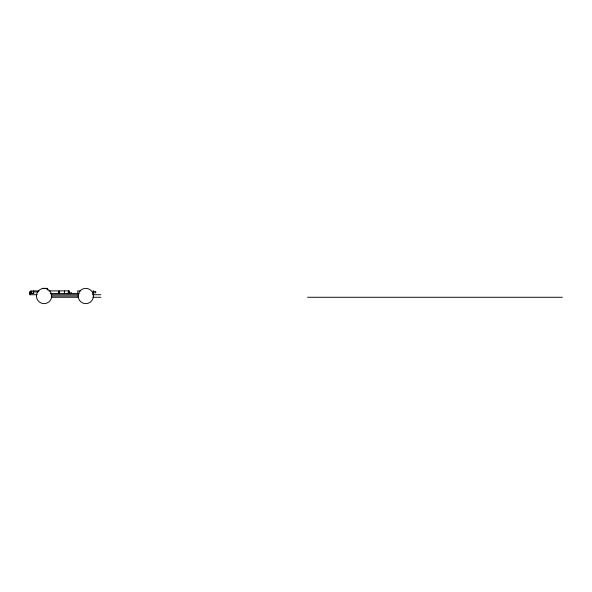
<?xml version="1.0" encoding="UTF-8"?>
<svg xmlns="http://www.w3.org/2000/svg" width="592" height="592" viewBox="0 0 592 592"><rect width="100%" height="100%" fill="white"/><g stroke="black" fill="none" stroke-linecap="round" stroke-linejoin="round"><path stroke-width="0.89" d="M33.182 293.454L33.182 291.989L32.286 290.901L30.495 290.901L29.6 291.989L29.6 294.727L37.155 294.727M51.726 296L51.467 297.976A7.644 7.644 0 0 1 39.701 302.26A7.644 7.644 0 0 1 39.701 289.74A7.644 7.644 0 0 1 51.467 294.024L51.726 296L78.137 296L78.396 294.024A7.644 7.644 0 0 1 90.162 289.74A7.644 7.644 0 0 1 90.162 302.26A7.644 7.644 0 0 1 78.396 297.976L78.137 296M42.35 288.356L47.39 288.356L47.382 290.058M33.337 290.901L38.961 290.901M48.803 290.901L58.401 290.901L58.401 293.454M80.416 290.901L77.737 290.901L77.737 293.454M93.203 291.523L95.749 291.523L95.749 292.833L93.203 292.833M33.5 291.989L38.051 291.989M59.052 292.307L59.052 292.685M67.954 292.944L71.743 292.944M29.6 293.454L33.973 293.454M50.202 293.454L79.232 293.454M51.127 294.727L78.721 294.727M92.655 294.727L100.84 294.727M51.563 297.273L78.299 297.273M92.937 297.273L100.84 297.273M307.655 297.273L562.4 297.273M93.203 290.539L93.203 293.824M71.173 292.944L71.173 293.454M69.656 292.944L69.656 293.454M69.405 293.454L69.338 290.901L68.901 290.901L68.901 292.944M68.746 293.454L68.746 290.901L59.104 290.901L59.104 293.454M68.628 290.901L68.628 292.944M64.41 290.901L64.41 293.454M59.244 290.901L59.237 292.603M33.5 290.901L33.5 293.454M31.509 293.454L31.509 292.944L30.192 292.944L30.192 293.454M31.339 292.944L31.339 291.671L31.176 292.944M30.518 292.944L30.518 291.671L30.355 292.944M30.532 293.454L30.532 294.727"/></g></svg>
